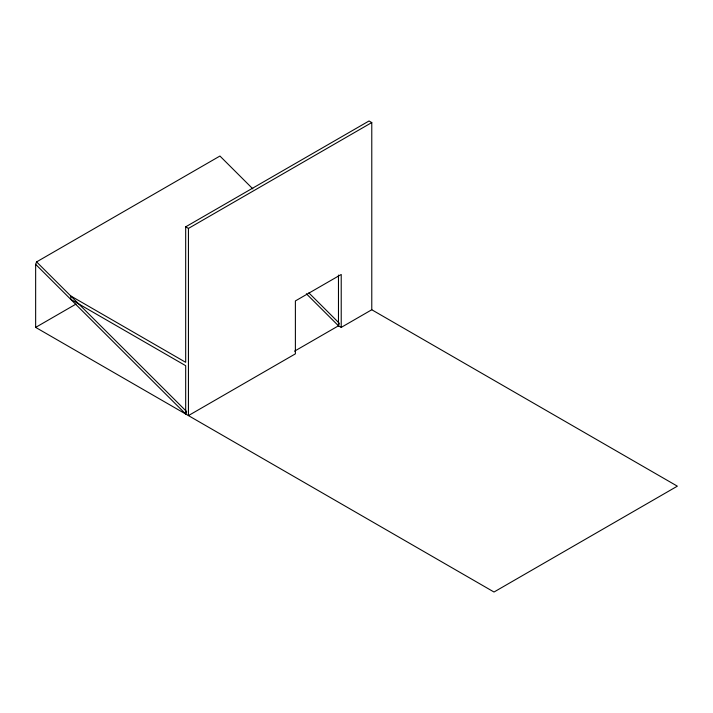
<?xml version="1.0" encoding="UTF-8"?>
<svg xmlns="http://www.w3.org/2000/svg" width="713" height="713" viewBox="0 0 713 713"><rect width="100%" height="100%" fill="white"/><g stroke="black" fill="none" stroke-linecap="round" stroke-linejoin="round"><path stroke-width="1.07" d="M306.367 293.774L338.47 325.805L341.224 327.392L371.776 309.754L677.35 486.168L494.011 592.022L35.65 327.392L35.65 264.336L36.595 261.894L219.934 156.04L252.892 188.918M35.65 264.336L185.683 414.012L186.628 411.57L36.595 261.894M294.549 351.161L338.47 325.805L339.415 323.363L308.827 292.847M185.683 414.012L185.683 365.689L70.792 299.353L70.792 295.975L185.683 362.311L185.683 226.832L369.031 120.978L371.776 122.565L371.776 309.754M185.683 226.832L188.437 228.418L371.776 122.565M35.65 327.392L75.97 304.112M341.224 327.392L341.224 274.469L295.387 300.931L295.387 353.853L188.437 415.599L188.437 228.418M338.47 275.075L338.47 325.805"/></g></svg>
